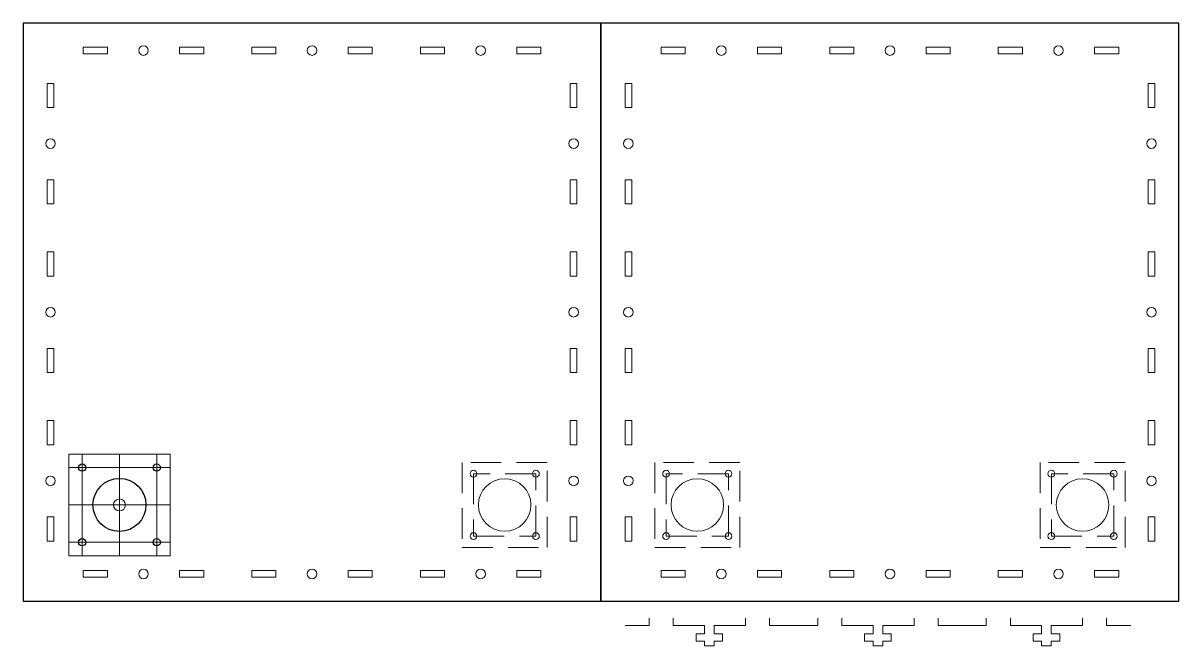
# Model space of a CAD drawing. Header units: millimetres. Extents: x 0 to 480, y -18 to 240.
import ezdxf

# ---------------------------------------------------------------- set-up
doc = ezdxf.new("R2010")
doc.units = ezdxf.units.MM
doc.linetypes.add('DASHED', pattern=[19.05, 12.7, -6.35])
doc.layers.get('0').update_dxf_attribs({"linetype": 'CONTINUOUS', "lineweight": 25, "true_color": 0x000000})
for name, color, linetype, lineweight, true_color in [('catbox_rear', 7, 'CONTINUOUS', 0, 0x000000), ('drawing layer', 7, 'CONTINUOUS', 0, 0x000000), ('Drawings', 4, 'CONTINUOUS', 0, 0x00ffff), ('nema14_guides', 3, 'DASHED', 0, 0x00ff00), ('nema14_holes', 7, 'CONTINUOUS', 0, 0x000000)]:
    doc.layers.add(name, color=color, linetype=linetype, lineweight=lineweight, true_color=true_color)

# ---------------------------------------------------------------- blocks, each defined once
blk = doc.blocks.new('slot')
at = {"layer": 'Drawings'}
for p, q in [((15, 2.75), (5, 2.75)), ((5, 2.75), (5, 0)), ((5, 0), (15, 0)), ((15, 0), (15, 2.75)), ((45, 2.75), (45, 0)), ((55, 2.75), (45, 2.75)), ((55, 0), (55, 2.75)), ((45, 0), (55, 0))]:
    blk.add_line(p, q, dxfattribs=at)
blk.add_circle((30, 1.375), 2, dxfattribs=at)
blk = doc.blocks.new('nema14_holes')
at = {"layer": 'nema14_guides'}
for p, q in [((17.653, 17.653), (-17.653, 17.653)), ((-17.653, 17.653), (-17.653, -17.653)), ((17.653, -17.653), (17.653, 17.653)), ((12.955, 12.955), (-12.955, 12.955)), ((-12.955, 12.955), (-12.955, -12.955)), ((12.955, -12.955), (12.955, 12.955)), ((-12.955, -12.955), (12.955, -12.955)), ((-17.653, -17.653), (17.653, -17.653))]:
    blk.add_line(p, q, dxfattribs=at)
at = {"layer": 'nema14_holes'}
for centre in [(-12.955, 12.955), (12.955, 12.955), (-12.955, -12.955), (12.955, -12.955)]:
    blk.add_circle(centre, 1.422, dxfattribs=at)
blk = doc.blocks.new('tgrips')
at = {"layer": 'Drawings'}
for p, q in [((0, 0), (10, 0)), ((10, 0), (10, 3)), ((20, 3), (20, 0)), ((20, 0), (33, 0)), ((33, 0), (33, -3.5)), ((37, 0), (50, 0)), ((37, -3.5), (37, 0)), ((50, 0), (50, 3)), ((60, 3), (60, 0)), ((60, 0), (70, 0)), ((70, 0), (70, 0)), ((33, -3.5), (29.5, -3.5)), ((29.5, -3.5), (29.5, -6.5)), ((40.5, -3.5), (37, -3.5)), ((40.5, -3.5), (40.5, -6.5)), ((29.5, -6.5), (33, -6.5)), ((33, -6.5), (33, -8.5)), ((33, -8.5), (37, -8.5)), ((37, -8.5), (37, -6.5)), ((37, -6.5), (40.5, -6.5)), ((40.5, -6.5), (40.5, -6.5))]:
    blk.add_line(p, q, dxfattribs=at)

msp = doc.modelspace()

# ---------------------------------------------------------------- linework, layer by layer
for p, q in [((240, 240), (0, 240)), ((0, 240), (0, 0)), ((240, 0), (240, 240)), ((480, 240), (240, 240)), ((240, 240), (240, 0)), ((480, 0), (480, 240)), ((0, 0), (240, 0)), ((240, 0), (480, 0))]:
    msp.add_line(p, q)
for centre, radius in [((24.505, 55.495), 1.5), ((55.495, 55.495), 1.5), ((40, 40), 11), ((24.505, 24.505), 1.5), ((55.495, 24.505), 1.5)]:
    msp.add_circle(centre, radius)
at = {"layer": 'catbox_rear'}
for centre in [(200, 40), (280, 40), (440, 40)]:
    msp.add_circle(centre, 10.9, dxfattribs=at)
at = {"layer": 'drawing layer', "color": 4, "true_color": 0x00ffff}
for p, q in [((18.92, 18.92), (18.92, 61.08)), ((18.92, 61.08), (61.08, 61.08)), ((24.505, 18.92), (24.505, 61.08)), ((40, 18.92), (40, 61.08)), ((55.495, 18.92), (55.495, 61.08)), ((61.08, 18.92), (61.08, 61.08)), ((18.92, 55.495), (61.08, 55.495)), ((18.92, 40), (61.08, 40)), ((18.92, 24.505), (61.08, 24.505)), ((18.92, 18.92), (61.08, 18.92))]:
    msp.add_line(p, q, dxfattribs=at)
msp.add_circle((40, 40), 2.5, dxfattribs=at)

# ---------------------------------------------------------------- block references
at = {"layer": 'Drawings'}
for p, rotation in [((80, 230), 180), ((150, 230), 180), ((220, 230), 180), ((320, 230), 180), ((390, 230), 180), ((460, 230), 180), ((10, 220), 270), ((230, 160), 90), ((250, 220), 270), ((470, 160), 90), ((10, 150), 270), ((230, 90), 90), ((250, 150), 270), ((470, 90), 90), ((10, 80), 270), ((230, 20), 90), ((250, 80), 270), ((470, 20), 90)]:
    msp.add_blockref('slot', p, dxfattribs=dict(at, rotation=rotation))
for name, p in [('slot', (20, 10)), ('slot', (90, 10)), ('slot', (160, 10)), ('slot', (260, 10)), ('slot', (330, 10)), ('slot', (400, 10)), ('tgrips', (250, -10)), ('tgrips', (320, -10)), ('tgrips', (390, -10))]:
    msp.add_blockref(name, p, dxfattribs=at)
at = {"layer": 'nema14_holes'}
for p in [(200, 40), (280, 40), (440, 40)]:
    msp.add_blockref('nema14_holes', p, dxfattribs=at)

doc.saveas('drawing.dxf')
